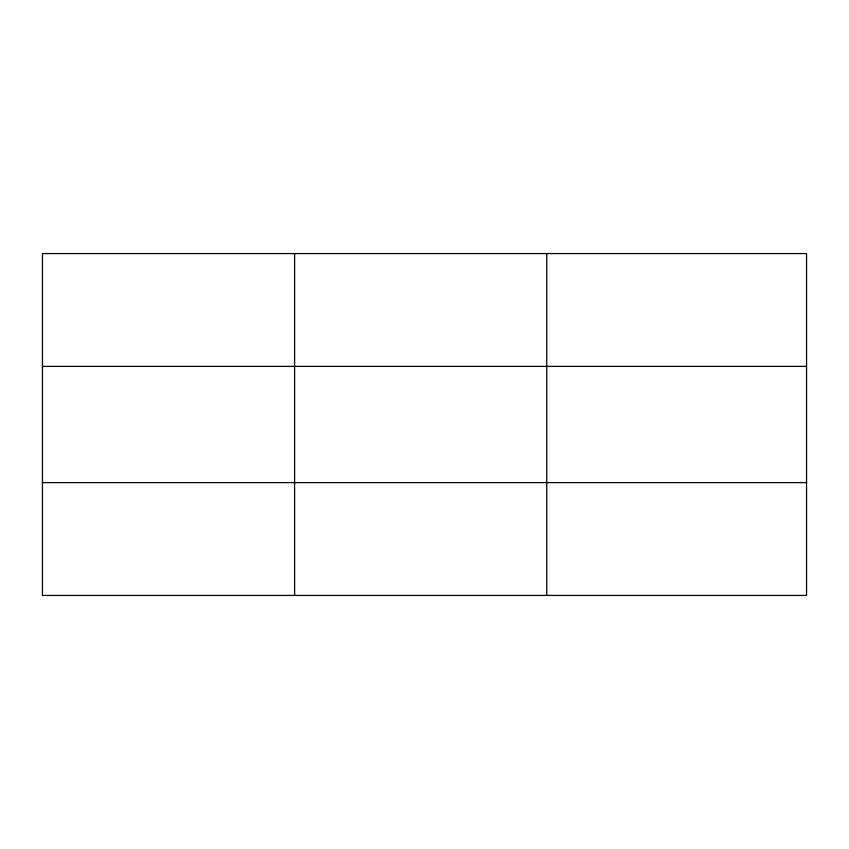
<?xml version="1.0" encoding="UTF-8"?>
<svg xmlns="http://www.w3.org/2000/svg" width="849" height="849" viewBox="0 0 849 849"><rect width="100%" height="100%" fill="white"/><g stroke="black" fill="none" stroke-linecap="round" stroke-linejoin="round"><path stroke-width="1.27" d="M294.603 253.575L294.603 595.425M546.756 253.575L546.756 595.425M806.55 366.386L806.55 253.575L42.45 253.575L42.45 595.425L806.55 595.425L806.55 366.386L42.45 366.386M42.45 482.614L806.55 482.614"/></g></svg>
